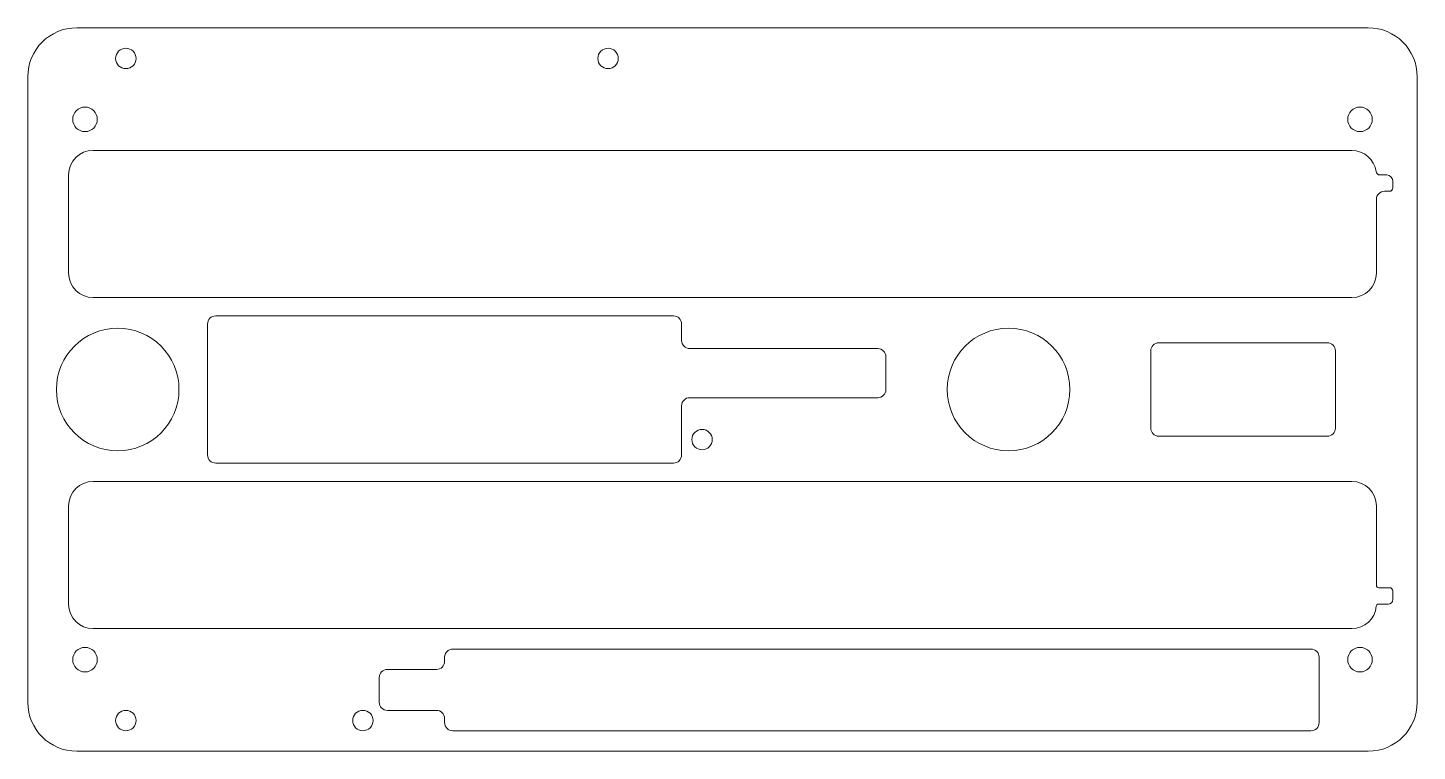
# Model space of a CAD drawing. Header units: millimetres. Extents: x -85 to 85, y -43 to 46.
import ezdxf

# ---------------------------------------------------------------- set-up
doc = ezdxf.new("R2010")
doc.units = ezdxf.units.MM
doc.layers.add('1', color=7, linetype='CONTINUOUS', true_color=0xffffff)

msp = doc.modelspace()

# ---------------------------------------------------------------- linework, layer by layer
at = {"layer": '1', "color": 252, "linetype": 'CONTINUOUS', "lineweight": 13}
for p, q in [((79, 46), (-79, 46)), ((-85, 40), (-85, -36.5)), ((85, -36.5), (85, 40)), ((-77, 31), (77, 31)), ((-80, 16), (-80, 28)), ((80.451129, 28), (81.267518, 28)), ((82, 27.267518), (82, 26.402962)), ((81.597038, 26), (81.002219, 26)), ((80, 24.997781), (80, 16)), ((77, 13), (-77, 13)), ((-62, 10.75), (-6, 10.75)), ((-63, -6.25), (-63, 9.75)), ((-5, 9.75), (-5, 7.75)), ((53.394, 7.465), (74, 7.465)), ((-4, 6.75), (19, 6.75)), ((20, 5.75), (20, 1.75)), ((52.394, -2.965), (52.394, 6.465)), ((75, 6.465), (75, -2.965)), ((19, 0.75), (-4, 0.75)), ((-5, -0.25), (-5, -6.25)), ((74, -3.965), (53.394, -3.965)), ((-6, -7.25), (-62, -7.25)), ((-77, -9.5), (77, -9.5)), ((-80, -24.5), (-80, -12.5)), ((80, -12.5), (80, -22.215793)), ((80.284207, -22.5), (81.600496, -22.5)), ((82, -22.899504), (82, -23.957827)), ((81.457827, -24.5), (80.271759, -24.5)), ((77, -27.5), (-77, -27.5)), ((-33, -30), (72, -30)), ((-34, -31.5), (-34, -31)), ((73, -31), (73, -39)), ((-42, -36.5), (-42, -33.5)), ((-41, -32.5), (-35, -32.5)), ((-35, -37.5), (-41, -37.5)), ((-34, -39), (-34, -38.5)), ((72, -40), (-33, -40)), ((-79, -42.5), (79, -42.5))]:
    msp.add_line(p, q, dxfattribs=at)
for centre, radius in [((-73, 42.25), 1.25), ((-14, 42.25), 1.25), ((-78, 34.8), 1.5), ((78, 34.8), 1.5), ((-74, 1.75), 7.5), ((35, 1.75), 7.5), ((-2.5, -4.375), 1.25), ((-78, -31.3), 1.5), ((78, -31.3), 1.5), ((-73, -38.75), 1.25), ((-44, -38.75), 1.25)]:
    msp.add_circle(centre, radius, dxfattribs=at)
for centre, radius, start, end in [((-79, 40), 6, 90, 180), ((79, 40), 6, 0, 90), ((80.451129, 28.485048), 0.485048, 188.000389, 270), ((81.002219, 24.997781), 1.002219, 90, 180), ((-4, 7.75), 1, 180, 270), ((-4, -0.25), 1, 90, 180), ((80.284207, -22.215793), 0.284207, 180, 270), ((80.271759, -24.784068), 0.284068, 90, 175.03778), ((-35, -31.5), 1, 270, 0), ((-79, -36.5), 6, 180, 270), ((79, -36.5), 6, 270, 0), ((-35, -38.5), 1, 360, 90)]:
    msp.add_arc(centre, radius, start, end, dxfattribs=at)
at = {"layer": '1', "color": 252, "linetype": 'CONTINUOUS', "lineweight": 13, "extrusion": (0, 0, -1)}
for centre, radius, start, end in [((77, 28), 3, 360, 90), ((-77, 28), 3, 90, 171.999611), ((-81.267518, 27.267518), 0.732482, 90, 180), ((-81.597038, 26.402962), 0.402962, 180, 270), ((77, 16), 3, 270, 360), ((-77, 16), 3, 180, 270), ((62, 9.75), 1, 0, 90), ((6, 9.75), 1, 90, 180), ((-53.394, 6.465), 1, 360, 90), ((-74, 6.465), 1, 90, 180), ((-19, 5.75), 1, 90, 180), ((-19, 1.75), 1, 180, 270), ((-53.394, -2.965), 1, 270, 0), ((-74, -2.965), 1, 180, 270), ((62, -6.25), 1, 270, 360), ((6, -6.25), 1, 180, 270), ((77, -12.5), 3, 0, 90), ((-77, -12.5), 3, 90, 180), ((-81.600496, -22.899504), 0.399504, 90, 180), ((77, -24.5), 3, 270, 360), ((-77, -24.5), 3, 184.96222, 270), ((-81.457827, -23.957827), 0.542173, 180, 270), ((33, -31), 1, 0, 90), ((-72, -31), 1, 90, 180), ((41, -33.5), 1, 360, 90), ((41, -36.5), 1, 270, 360), ((33, -39), 1, 270, 360), ((-72, -39), 1, 180, 270)]:
    msp.add_arc(centre, radius, start, end, dxfattribs=at)

doc.saveas('drawing.dxf')
